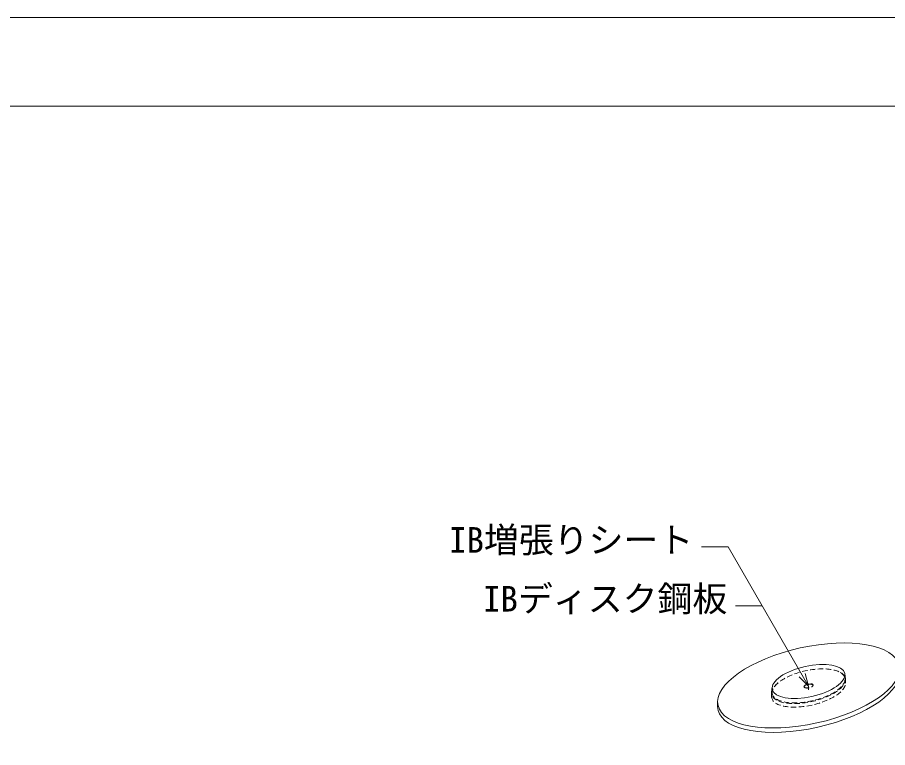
# Model space of a CAD drawing. Units: millimetres, scale not verified. Extents: x -840 to 840, y -594 to 594.
# Drawn here: x -612.4 to -220, y 264.5 to 594 of the extents above; entities that cross this region are included whole.
import ezdxf
from ezdxf.enums import TextEntityAlignment as Align

# ---------------------------------------------------------------- set-up
doc = ezdxf.new("R2010")
doc.units = ezdxf.units.MM
doc.header["$LTSCALE"] = 2
doc.linetypes.add('CHAIN1', pattern=[8, 5, -1, 1, -1])
doc.linetypes.add('DASHED1', pattern=[1.8, 1.2, -0.6])
for name, color, linetype, lineweight in [('0-0_輪郭線', 2, 'Continuous', 9), ('0-1_図面枠', 7, 'Continuous', 9), ('0-2_タイトル文字', 5, 'Continuous', 9), ('0-8_寸法線', 7, 'Continuous', 9), ('0-B_部材(積層鋼板)', 7, 'Continuous', 9), ('0-D_中心線', 2, 'CHAIN1', 9), ('1-0_増張りシート', 7, 'Continuous', 9)]:
    doc.layers.add(name, color=color, linetype=linetype, lineweight=lineweight)
doc.styles.add('ＭＳ ゴシック', font='')
doc.styles.get('ＭＳ ゴシック').set_extended_font_data('MS Gothic')

msp = doc.modelspace()

# ---------------------------------------------------------------- linework, layer by layer
at = {"layer": '0-0_輪郭線'}
msp.add_lwpolyline([(800, 554), (-800, 554), (-800, -554), (800, -554)], close=True, dxfattribs=at)
at = {"layer": '0-1_図面枠'}
msp.add_lwpolyline([(840, -594), (840, 594), (-840, 594), (-840, -594)], close=True, dxfattribs=at)
at = {"layer": '0-8_寸法線'}
msp.add_line((-276.66, 328.505), (-288.66, 328.505), dxfattribs=at)
for points in [[(-255.671, 292.15), (-291.988, 355.053), (-303.988, 355.053)], [(-259.913, 296.392), (-255.671, 292.15), (-257.223, 297.945)]]:
    msp.add_lwpolyline(points, dxfattribs=at)
at = {"layer": '0-B_部材(積層鋼板)', "color": 134, "linetype": 'DASHED1'}
for p, q in [((-239.018, 295.182), (-239.018, 293.582)), ((-272.323, 289.117), (-272.323, 287.517))]:
    msp.add_line(p, q, dxfattribs=at)
for centre, major_axis, start_param, end_param in [((-255.671, 292.15), (-16.583, -3.676), 5.5951713, 9.9296477), ((-255.671, 290.55), (-16.583, -3.676), 6.1916132, 9.3332058), ((-255.671, 292.15), (-2.041, -0.452), 3.1634857, 6.078148)]:
    msp.add_ellipse(centre, major_axis=major_axis, ratio=0.414214, start_param=start_param, end_param=end_param, dxfattribs=at)
for major_axis in [(-16.328, -3.62), (-2.041, -0.452)]:
    msp.add_ellipse((-255.671, 292.35), major_axis=major_axis, ratio=0.414214, dxfattribs=at)
at = {"layer": '0-D_中心線'}
msp.add_line((-255.671, 290.55), (-255.671, 292.35), dxfattribs=at)
at = {"layer": '1-0_増張りシート', "color": 134}
for p, q in [((-239.299, 297.722), (-239.018, 295.582)), ((-272.042, 291.758), (-272.323, 289.517))]:
    msp.add_line(p, q, dxfattribs=at)
at = {"layer": '1-0_増張りシート'}
msp.add_line((-296.661, 283.084), (-296.661, 285.084), dxfattribs=at)
msp.add_line((-296.661, 283.084), (-296.661, 285.084), dxfattribs=at)
msp.add_ellipse((-255.671, 292.55), major_axis=(-40.819, -9.049), ratio=0.414214, dxfattribs=at)
at = {"layer": '1-0_増張りシート', "color": 134}
msp.add_ellipse((-255.671, 294.35), major_axis=(-16.328, -3.62), ratio=0.414214, dxfattribs=at)
at = {"layer": '1-0_増張りシート'}
msp.add_ellipse((-255.671, 290.55), major_axis=(-40.819, -9.049), ratio=0.414214, start_param=6.1916132, end_param=9.3332058, dxfattribs=at)

# ---------------------------------------------------------------- texts
at = {"layer": '0-2_タイトル文字', "color": 7, "style": 'ＭＳ ゴシック'}
for s, p in [('IB増張りシート', (-417.769, 348.994)), ('IBディスク鋼板', (-402.442, 322.446))]:
    msp.add_text(s, height=11.54, dxfattribs=at).set_placement(p, align=Align.BOTTOM_LEFT)

doc.saveas('drawing.dxf')
